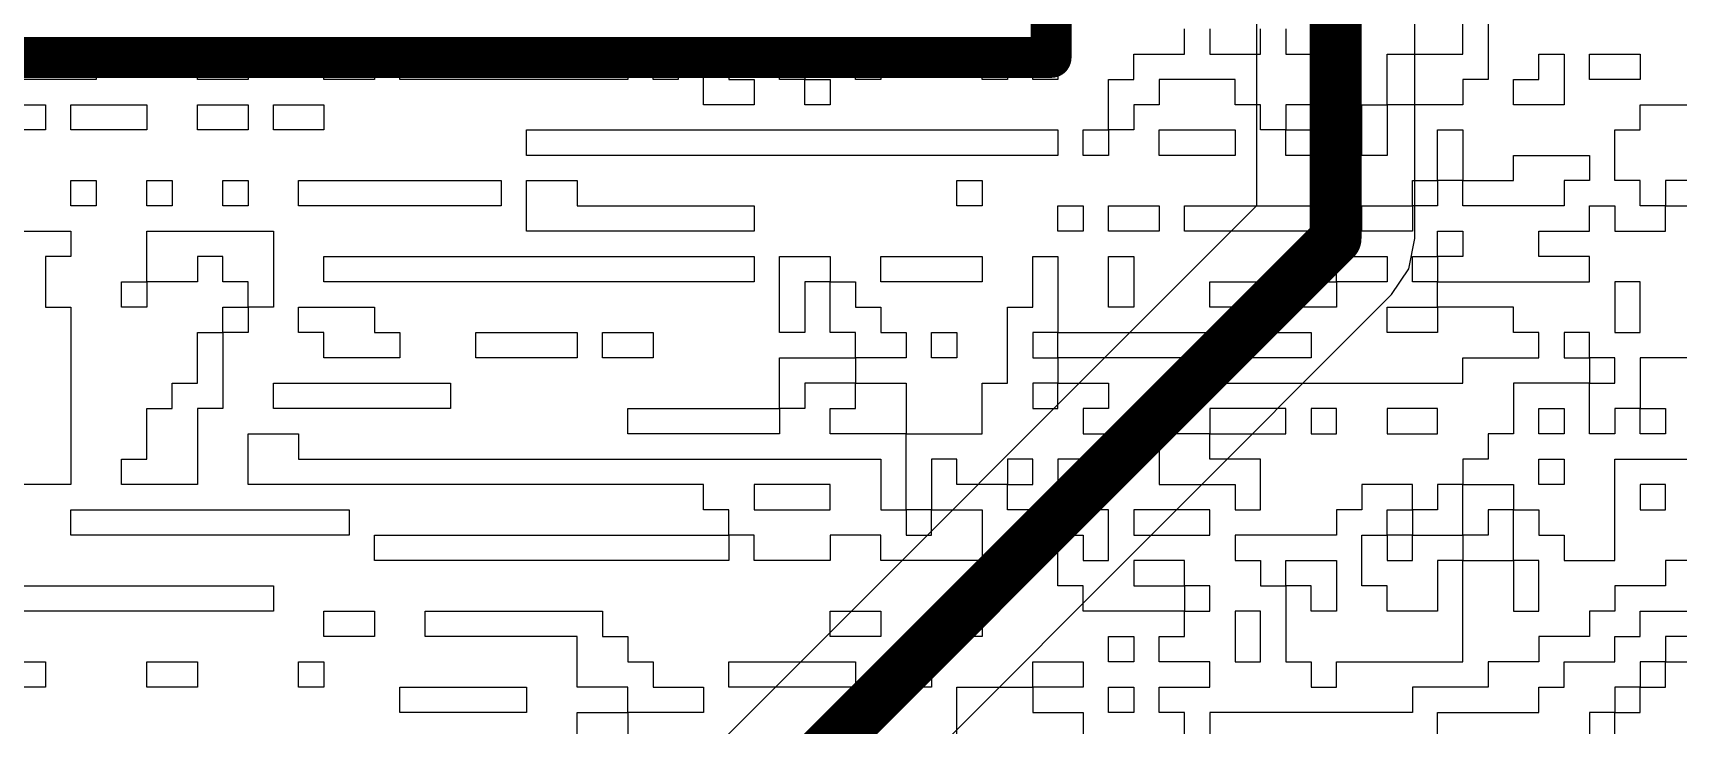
# Model space of a CAD drawing. Header units: inches. Extents: x 0.02 to 6.01, y 0.01 to 5.6.
# Drawn here: x 2.4081 to 2.7262, y 2.581 to 2.7147 of the extents above; entities that cross this region are included whole.
import ezdxf

# ---------------------------------------------------------------- set-up
doc = ezdxf.new("R2010")
doc.units = ezdxf.units.IN
doc.header["$MEASUREMENT"] = 0
for name, color, linetype in [('Bottom Layer', 5, 'Continuous'), ('Bottom Overlay', 54, 'Continuous'), ('Top Layer', 1, 'Continuous'), ('Top Overlay', 2, 'Continuous')]:
    doc.layers.add(name, color=color, linetype=linetype)

# ---------------------------------------------------------------- blocks, each defined once
blk = doc.blocks.new('HDR1X8_33')
at = {"layer": 'Top Overlay'}
for points in [[(-0.05, 0.05, 0.00787, 0.00787, 0), (-0.05, -0.05, 0.00787, 0.00787, 0)], [(0.75, 0.05, 0.00787, 0.00787, 0), (-0.05, 0.05, 0.00787, 0.00787, 0)]]:
    blk.add_lwpolyline(points, format="xyseb", dxfattribs=at)
blk.add_lwpolyline([(-0.05197, 0.05, 0.00394, 0.00394, 1), (-0.04803, 0.05, 0.00394, 0.00394, 1)], format="xyseb", close=True, dxfattribs=at)
blk.add_lwpolyline([(-0.05197, 0.05, 0.00394, 0.00394, 1), (-0.04803, 0.05, 0.00394, 0.00394, 1)], format="xyseb", close=True, dxfattribs=at)

msp = doc.modelspace()

# ---------------------------------------------------------------- linework, layer by layer
at = {"layer": 'Bottom Layer'}
msp.add_lwpolyline([(3.00371, 0.01993, 0.01, 0.01, -0.378866), (0.02422, 2.65597, 0.01, 0.01, 0)], format="xyseb", dxfattribs=at)
at = {"layer": 'Bottom Overlay'}
for p, q in [((2.68461, 2.71067), (2.68461, 2.72045)), ((2.68951, 2.72045), (2.68951, 2.70577)), ((2.63079, 2.71067), (2.63079, 2.71556)), ((2.63568, 2.71556), (2.63568, 2.71067)), ((2.64547, 2.71067), (2.64547, 2.71556)), ((2.65036, 2.71556), (2.65036, 2.71067)), ((2.40569, 2.71067), (2.41059, 2.71067)), ((2.41059, 2.71067), (2.42037, 2.71067)), ((2.42037, 2.71067), (2.42037, 2.70577)), ((2.43995, 2.70577), (2.43995, 2.71067)), ((2.43995, 2.71067), (2.44973, 2.71067)), ((2.44973, 2.71067), (2.44973, 2.70577)), ((2.46441, 2.70577), (2.46441, 2.71067)), ((2.46441, 2.71067), (2.4742, 2.71067)), ((2.4742, 2.71067), (2.4742, 2.70577)), ((2.47909, 2.70577), (2.47909, 2.71067)), ((2.47909, 2.71067), (2.52313, 2.71067)), ((2.52313, 2.71067), (2.52313, 2.70577)), ((2.52803, 2.71067), (2.53292, 2.71067)), ((2.52803, 2.70577), (2.52803, 2.71067)), ((2.53292, 2.71067), (2.53292, 2.70577)), ((2.53781, 2.70088), (2.53781, 2.71067)), ((2.53781, 2.71067), (2.54271, 2.71067)), ((2.54271, 2.71067), (2.54271, 2.70577)), ((2.55249, 2.70577), (2.55249, 2.71067)), ((2.55249, 2.71067), (2.55739, 2.71067)), ((2.55739, 2.71067), (2.55739, 2.70577)), ((2.56717, 2.70577), (2.56717, 2.71067)), ((2.56717, 2.71067), (2.57207, 2.71067)), ((2.57207, 2.71067), (2.57207, 2.70577)), ((2.59164, 2.70577), (2.59164, 2.71067)), ((2.59164, 2.71067), (2.59653, 2.71067)), ((2.59653, 2.71067), (2.59653, 2.70577)), ((2.60143, 2.70577), (2.60143, 2.71067)), ((2.60143, 2.71067), (2.60632, 2.71067)), ((2.60632, 2.71067), (2.60632, 2.70577)), ((2.621, 2.70577), (2.621, 2.71067)), ((2.621, 2.71067), (2.63079, 2.71067)), ((2.63568, 2.71067), (2.64547, 2.71067)), ((2.65036, 2.71067), (2.65525, 2.71067)), ((2.65525, 2.71067), (2.66015, 2.71067)), ((2.66015, 2.71067), (2.66015, 2.70577)), ((2.66993, 2.70088), (2.66993, 2.71067)), ((2.66993, 2.71067), (2.68461, 2.71067)), ((2.69929, 2.70577), (2.69929, 2.71067)), ((2.69929, 2.71067), (2.70419, 2.71067)), ((2.70419, 2.71067), (2.70419, 2.70088)), ((2.70908, 2.70577), (2.70908, 2.71067)), ((2.70908, 2.71067), (2.71887, 2.71067)), ((2.71887, 2.71067), (2.71887, 2.70577)), ((2.42037, 2.70577), (2.40569, 2.70577)), ((2.44484, 2.70577), (2.43995, 2.70577)), ((2.44973, 2.70577), (2.44484, 2.70577)), ((2.4742, 2.70577), (2.46441, 2.70577)), ((2.52313, 2.70577), (2.47909, 2.70577)), ((2.53292, 2.70577), (2.52803, 2.70577)), ((2.54271, 2.70577), (2.5476, 2.70577)), ((2.5476, 2.70577), (2.5476, 2.70088)), ((2.55739, 2.70577), (2.55249, 2.70577)), ((2.55739, 2.70577), (2.56228, 2.70577)), ((2.55739, 2.70088), (2.55739, 2.70577)), ((2.56228, 2.70577), (2.56228, 2.70088)), ((2.57207, 2.70577), (2.56717, 2.70577)), ((2.59653, 2.70577), (2.59164, 2.70577)), ((2.60632, 2.70577), (2.60143, 2.70577)), ((2.61611, 2.69599), (2.61611, 2.70577)), ((2.61611, 2.70577), (2.621, 2.70577)), ((2.64057, 2.70577), (2.62589, 2.70577)), ((2.62589, 2.70577), (2.62589, 2.70088)), ((2.64057, 2.70088), (2.64057, 2.70577)), ((2.66015, 2.70577), (2.65525, 2.70577)), ((2.65525, 2.70577), (2.65525, 2.70088)), ((2.68951, 2.70577), (2.68461, 2.70577)), ((2.68461, 2.70577), (2.68461, 2.70088)), ((2.6944, 2.70088), (2.6944, 2.70577)), ((2.6944, 2.70577), (2.69929, 2.70577)), ((2.71397, 2.70577), (2.70908, 2.70577)), ((2.71887, 2.70577), (2.71397, 2.70577)), ((2.4008, 2.70088), (2.41059, 2.70088)), ((2.41059, 2.70088), (2.41059, 2.69599)), ((2.41548, 2.69599), (2.41548, 2.70088)), ((2.41548, 2.70088), (2.43016, 2.70088)), ((2.43016, 2.70088), (2.43016, 2.69599)), ((2.43995, 2.69599), (2.43995, 2.70088)), ((2.43995, 2.70088), (2.44973, 2.70088)), ((2.44973, 2.70088), (2.44973, 2.69599)), ((2.45463, 2.69599), (2.45463, 2.70088)), ((2.45463, 2.70088), (2.45952, 2.70088)), ((2.45952, 2.70088), (2.46441, 2.70088)), ((2.46441, 2.70088), (2.46441, 2.69599)), ((2.5476, 2.70088), (2.53781, 2.70088)), ((2.56228, 2.70088), (2.55739, 2.70088)), ((2.62589, 2.70088), (2.621, 2.70088)), ((2.621, 2.70088), (2.621, 2.69599)), ((2.64547, 2.70088), (2.64057, 2.70088)), ((2.64547, 2.69599), (2.64547, 2.70088)), ((2.65525, 2.70088), (2.65036, 2.70088)), ((2.65036, 2.70088), (2.65036, 2.69599)), ((2.66504, 2.69599), (2.66504, 2.70088)), ((2.66504, 2.70088), (2.66993, 2.70088)), ((2.66993, 2.70088), (2.66993, 2.69109)), ((2.68461, 2.70088), (2.66993, 2.70088)), ((2.69929, 2.70088), (2.6944, 2.70088)), ((2.70419, 2.70088), (2.69929, 2.70088)), ((2.71887, 2.69599), (2.71887, 2.70088)), ((2.71887, 2.70088), (2.72865, 2.70088)), ((2.41059, 2.69599), (2.4008, 2.69599)), ((2.42037, 2.69599), (2.41548, 2.69599)), ((2.43016, 2.69599), (2.42037, 2.69599)), ((2.44973, 2.69599), (2.43995, 2.69599)), ((2.46441, 2.69599), (2.45463, 2.69599)), ((2.50356, 2.69109), (2.50356, 2.69599)), ((2.50356, 2.69599), (2.60632, 2.69599)), ((2.60632, 2.69599), (2.60632, 2.69109)), ((2.61121, 2.69109), (2.61121, 2.69599)), ((2.61121, 2.69599), (2.61611, 2.69599)), ((2.61611, 2.69599), (2.61611, 2.69109)), ((2.621, 2.69599), (2.61611, 2.69599)), ((2.62589, 2.69599), (2.63079, 2.69599)), ((2.62589, 2.69109), (2.62589, 2.69599)), ((2.63079, 2.69599), (2.64057, 2.69599)), ((2.64057, 2.69599), (2.64057, 2.69109)), ((2.65036, 2.69599), (2.64547, 2.69599)), ((2.65036, 2.69109), (2.65036, 2.69599)), ((2.65036, 2.69599), (2.65525, 2.69599)), ((2.65525, 2.69599), (2.65525, 2.69109)), ((2.66504, 2.69109), (2.66504, 2.69599)), ((2.67972, 2.6862), (2.67972, 2.69599)), ((2.67972, 2.69599), (2.68461, 2.69599)), ((2.68461, 2.69599), (2.68461, 2.69109)), ((2.71397, 2.6862), (2.71397, 2.69599)), ((2.71397, 2.69599), (2.71887, 2.69599)), ((2.60632, 2.69109), (2.50356, 2.69109)), ((2.61611, 2.69109), (2.61121, 2.69109)), ((2.64057, 2.69109), (2.62589, 2.69109)), ((2.65525, 2.69109), (2.65036, 2.69109)), ((2.66993, 2.69109), (2.66504, 2.69109)), ((2.68461, 2.69109), (2.68461, 2.6862)), ((2.6944, 2.6862), (2.6944, 2.69109)), ((2.6944, 2.69109), (2.70908, 2.69109)), ((2.70908, 2.69109), (2.70908, 2.6862)), ((2.41548, 2.68131), (2.41548, 2.6862)), ((2.41548, 2.6862), (2.42037, 2.6862)), ((2.42037, 2.6862), (2.42037, 2.68131)), ((2.43016, 2.68131), (2.43016, 2.6862)), ((2.43016, 2.6862), (2.43505, 2.6862)), ((2.43505, 2.6862), (2.43505, 2.68131)), ((2.44484, 2.6862), (2.44973, 2.6862)), ((2.44484, 2.68131), (2.44484, 2.6862)), ((2.44973, 2.6862), (2.44973, 2.68131)), ((2.45952, 2.68131), (2.45952, 2.6862)), ((2.45952, 2.6862), (2.49377, 2.6862)), ((2.49377, 2.6862), (2.49867, 2.6862)), ((2.49867, 2.6862), (2.49867, 2.68131)), ((2.50356, 2.67641), (2.50356, 2.6862)), ((2.50356, 2.6862), (2.51335, 2.6862)), ((2.51335, 2.6862), (2.51335, 2.68131)), ((2.58675, 2.68131), (2.58675, 2.6862)), ((2.58675, 2.6862), (2.59164, 2.6862)), ((2.59164, 2.6862), (2.59164, 2.68131)), ((2.67483, 2.68131), (2.67483, 2.6862)), ((2.67483, 2.6862), (2.67972, 2.6862)), ((2.67972, 2.6862), (2.67972, 2.68131)), ((2.68461, 2.6862), (2.67972, 2.6862)), ((2.68461, 2.68131), (2.68461, 2.6862)), ((2.68461, 2.6862), (2.6944, 2.6862)), ((2.70908, 2.6862), (2.70419, 2.6862)), ((2.70419, 2.6862), (2.70419, 2.68131)), ((2.71887, 2.6862), (2.71397, 2.6862)), ((2.71887, 2.68131), (2.71887, 2.6862)), ((2.72865, 2.6862), (2.72376, 2.6862)), ((2.72376, 2.6862), (2.72376, 2.68131)), ((2.42037, 2.68131), (2.41548, 2.68131)), ((2.43505, 2.68131), (2.43016, 2.68131)), ((2.44973, 2.68131), (2.44484, 2.68131)), ((2.49867, 2.68131), (2.45952, 2.68131)), ((2.51335, 2.68131), (2.5476, 2.68131)), ((2.5476, 2.68131), (2.5476, 2.67641)), ((2.59164, 2.68131), (2.58675, 2.68131)), ((2.60632, 2.67641), (2.60632, 2.68131)), ((2.60632, 2.68131), (2.61121, 2.68131)), ((2.61121, 2.68131), (2.61121, 2.67641)), ((2.61611, 2.67641), (2.61611, 2.68131)), ((2.61611, 2.68131), (2.62589, 2.68131)), ((2.62589, 2.68131), (2.62589, 2.67641)), ((2.63079, 2.67641), (2.63079, 2.68131)), ((2.63079, 2.68131), (2.65525, 2.68131)), ((2.65525, 2.68131), (2.65525, 2.67641)), ((2.66504, 2.67641), (2.66504, 2.68131)), ((2.66504, 2.68131), (2.67483, 2.68131)), ((2.67972, 2.68131), (2.67483, 2.68131)), ((2.67483, 2.68131), (2.67483, 2.67641)), ((2.70419, 2.68131), (2.68461, 2.68131)), ((2.70908, 2.67641), (2.70908, 2.68131)), ((2.70908, 2.68131), (2.71397, 2.68131)), ((2.71397, 2.68131), (2.71397, 2.67641)), ((2.72376, 2.68131), (2.71887, 2.68131)), ((2.72376, 2.67641), (2.72376, 2.68131)), ((2.72376, 2.68131), (2.73355, 2.68131)), ((2.40569, 2.67641), (2.41548, 2.67641)), ((2.41548, 2.67641), (2.41548, 2.67152)), ((2.43016, 2.66663), (2.43016, 2.67641)), ((2.43016, 2.67641), (2.45463, 2.67641)), ((2.45463, 2.67641), (2.45463, 2.66173)), ((2.52313, 2.67641), (2.50356, 2.67641)), ((2.52803, 2.67641), (2.52313, 2.67641)), ((2.5476, 2.67641), (2.52803, 2.67641)), ((2.61121, 2.67641), (2.60632, 2.67641)), ((2.621, 2.67641), (2.61611, 2.67641)), ((2.62589, 2.67641), (2.621, 2.67641)), ((2.65525, 2.67641), (2.63079, 2.67641)), ((2.67483, 2.67641), (2.66504, 2.67641)), ((2.67972, 2.67152), (2.67972, 2.67641)), ((2.67972, 2.67641), (2.68461, 2.67641)), ((2.68461, 2.67641), (2.68461, 2.67152)), ((2.69929, 2.67152), (2.69929, 2.67641)), ((2.69929, 2.67641), (2.70908, 2.67641)), ((2.71397, 2.67641), (2.72376, 2.67641)), ((2.41548, 2.67152), (2.41059, 2.67152)), ((2.41059, 2.67152), (2.41059, 2.66173)), ((2.44484, 2.67152), (2.43995, 2.67152)), ((2.43995, 2.67152), (2.43995, 2.66663)), ((2.44484, 2.66663), (2.44484, 2.67152)), ((2.46441, 2.66663), (2.46441, 2.67152)), ((2.46441, 2.67152), (2.50356, 2.67152)), ((2.50356, 2.67152), (2.50845, 2.67152)), ((2.50845, 2.67152), (2.5476, 2.67152)), ((2.5476, 2.67152), (2.5476, 2.66663)), ((2.55249, 2.66663), (2.55249, 2.67152)), ((2.55249, 2.67152), (2.56228, 2.67152)), ((2.56228, 2.67152), (2.56228, 2.66663)), ((2.57207, 2.66663), (2.57207, 2.67152)), ((2.57207, 2.67152), (2.59164, 2.67152)), ((2.59164, 2.67152), (2.59164, 2.66663)), ((2.60143, 2.66173), (2.60143, 2.67152)), ((2.60143, 2.67152), (2.60632, 2.67152)), ((2.60632, 2.67152), (2.60632, 2.65684)), ((2.61611, 2.66663), (2.61611, 2.67152)), ((2.61611, 2.67152), (2.621, 2.67152)), ((2.621, 2.67152), (2.621, 2.66173)), ((2.66015, 2.67152), (2.66504, 2.67152)), ((2.66015, 2.66663), (2.66015, 2.67152)), ((2.66504, 2.67152), (2.66993, 2.67152)), ((2.66993, 2.67152), (2.66993, 2.66663)), ((2.67483, 2.67152), (2.67972, 2.67152)), ((2.67483, 2.66663), (2.67483, 2.67152)), ((2.68461, 2.67152), (2.67972, 2.67152)), ((2.67972, 2.67152), (2.67972, 2.66663)), ((2.70908, 2.67152), (2.69929, 2.67152)), ((2.70908, 2.66663), (2.70908, 2.67152)), ((2.42527, 2.66663), (2.43016, 2.66663)), ((2.42527, 2.66173), (2.42527, 2.66663)), ((2.43016, 2.66663), (2.43016, 2.66173)), ((2.43505, 2.66663), (2.43016, 2.66663)), ((2.43995, 2.66663), (2.43505, 2.66663)), ((2.44973, 2.66663), (2.44484, 2.66663)), ((2.44973, 2.66173), (2.44973, 2.66663)), ((2.5476, 2.66663), (2.46441, 2.66663)), ((2.55249, 2.65684), (2.55249, 2.66663)), ((2.56228, 2.66663), (2.55739, 2.66663)), ((2.55739, 2.66663), (2.55739, 2.65684)), ((2.56228, 2.65684), (2.56228, 2.66663)), ((2.56228, 2.66663), (2.56717, 2.66663)), ((2.56717, 2.66663), (2.56717, 2.66173)), ((2.58185, 2.66663), (2.57207, 2.66663)), ((2.58675, 2.66663), (2.58185, 2.66663)), ((2.59164, 2.66663), (2.58675, 2.66663)), ((2.61611, 2.66173), (2.61611, 2.66663)), ((2.63568, 2.66173), (2.63568, 2.66663)), ((2.63568, 2.66663), (2.64547, 2.66663)), ((2.64547, 2.66663), (2.65036, 2.66663)), ((2.65036, 2.66663), (2.66015, 2.66663)), ((2.66993, 2.66663), (2.66015, 2.66663)), ((2.66015, 2.66663), (2.66015, 2.66173)), ((2.67972, 2.66663), (2.67483, 2.66663)), ((2.67972, 2.66173), (2.67972, 2.66663)), ((2.67972, 2.66663), (2.70908, 2.66663)), ((2.71887, 2.66663), (2.71397, 2.66663)), ((2.71397, 2.66663), (2.71397, 2.66173)), ((2.71887, 2.65684), (2.71887, 2.66663)), ((2.41059, 2.66173), (2.41548, 2.66173)), ((2.41548, 2.66173), (2.41548, 2.63237)), ((2.43016, 2.66173), (2.42527, 2.66173)), ((2.44484, 2.66173), (2.44973, 2.66173)), ((2.44484, 2.65684), (2.44484, 2.66173)), ((2.44973, 2.66173), (2.44973, 2.65684)), ((2.45463, 2.66173), (2.44973, 2.66173)), ((2.45952, 2.65684), (2.45952, 2.66173)), ((2.45952, 2.66173), (2.4742, 2.66173)), ((2.4742, 2.66173), (2.4742, 2.65684)), ((2.56717, 2.66173), (2.57207, 2.66173)), ((2.57207, 2.66173), (2.57207, 2.65684)), ((2.59653, 2.64705), (2.59653, 2.66173)), ((2.59653, 2.66173), (2.60143, 2.66173)), ((2.621, 2.66173), (2.61611, 2.66173)), ((2.66015, 2.66173), (2.63568, 2.66173)), ((2.66993, 2.66173), (2.67483, 2.66173)), ((2.66993, 2.65684), (2.66993, 2.66173)), ((2.67483, 2.66173), (2.67972, 2.66173)), ((2.67972, 2.66173), (2.67972, 2.65684)), ((2.6944, 2.66173), (2.67972, 2.66173)), ((2.6944, 2.65684), (2.6944, 2.66173)), ((2.71397, 2.66173), (2.71397, 2.65684)), ((2.43995, 2.65195), (2.43995, 2.65684)), ((2.43995, 2.65684), (2.44484, 2.65684)), ((2.44973, 2.65684), (2.44484, 2.65684)), ((2.44484, 2.65684), (2.44484, 2.64216)), ((2.46441, 2.65684), (2.45952, 2.65684)), ((2.46441, 2.65195), (2.46441, 2.65684)), ((2.4742, 2.65684), (2.47909, 2.65684)), ((2.47909, 2.65684), (2.47909, 2.65195)), ((2.49377, 2.65195), (2.49377, 2.65684)), ((2.49377, 2.65684), (2.51335, 2.65684)), ((2.51335, 2.65684), (2.51335, 2.65195)), ((2.51824, 2.65195), (2.51824, 2.65684)), ((2.51824, 2.65684), (2.52803, 2.65684)), ((2.52803, 2.65684), (2.52803, 2.65195)), ((2.55739, 2.65684), (2.55249, 2.65684)), ((2.56717, 2.65684), (2.56228, 2.65684)), ((2.56717, 2.65195), (2.56717, 2.65684)), ((2.57207, 2.65684), (2.57696, 2.65684)), ((2.57696, 2.65684), (2.57696, 2.65195)), ((2.58185, 2.65195), (2.58185, 2.65684)), ((2.58185, 2.65684), (2.58675, 2.65684)), ((2.58675, 2.65684), (2.58675, 2.65195)), ((2.60632, 2.65684), (2.60143, 2.65684)), ((2.60143, 2.65684), (2.60143, 2.65195)), ((2.60632, 2.65195), (2.60632, 2.65684)), ((2.60632, 2.65684), (2.65525, 2.65684)), ((2.65525, 2.65684), (2.65525, 2.65195)), ((2.67972, 2.65684), (2.66993, 2.65684)), ((2.69929, 2.65684), (2.6944, 2.65684)), ((2.69929, 2.65195), (2.69929, 2.65684)), ((2.70908, 2.65684), (2.70419, 2.65684)), ((2.70419, 2.65684), (2.70419, 2.65195)), ((2.70908, 2.65195), (2.70908, 2.65684)), ((2.71397, 2.65684), (2.71887, 2.65684)), ((2.43995, 2.64705), (2.43995, 2.65195)), ((2.47909, 2.65195), (2.46441, 2.65195)), ((2.49867, 2.65195), (2.49377, 2.65195)), ((2.51335, 2.65195), (2.49867, 2.65195)), ((2.52803, 2.65195), (2.51824, 2.65195)), ((2.55249, 2.64216), (2.55249, 2.65195)), ((2.55249, 2.65195), (2.56228, 2.65195)), ((2.56228, 2.65195), (2.56717, 2.65195)), ((2.57696, 2.65195), (2.56717, 2.65195)), ((2.56717, 2.65195), (2.56717, 2.64705)), ((2.58675, 2.65195), (2.58185, 2.65195)), ((2.60143, 2.65195), (2.60632, 2.65195)), ((2.65036, 2.65195), (2.60632, 2.65195)), ((2.60632, 2.65195), (2.60632, 2.64705)), ((2.65525, 2.65195), (2.65036, 2.65195)), ((2.68461, 2.64705), (2.68461, 2.65195)), ((2.68461, 2.65195), (2.69929, 2.65195)), ((2.70419, 2.65195), (2.70908, 2.65195)), ((2.70908, 2.65195), (2.70908, 2.64705)), ((2.71397, 2.65195), (2.70908, 2.65195)), ((2.71397, 2.64705), (2.71397, 2.65195)), ((2.72865, 2.65195), (2.71887, 2.65195)), ((2.71887, 2.65195), (2.71887, 2.64216)), ((2.43505, 2.64216), (2.43505, 2.64705)), ((2.43505, 2.64705), (2.43995, 2.64705)), ((2.45463, 2.64216), (2.45463, 2.64705)), ((2.45463, 2.64705), (2.48888, 2.64705)), ((2.48888, 2.64705), (2.48888, 2.64216)), ((2.56717, 2.64705), (2.55739, 2.64705)), ((2.55739, 2.64705), (2.55739, 2.64216)), ((2.56717, 2.64216), (2.56717, 2.64705)), ((2.56717, 2.64705), (2.57696, 2.64705)), ((2.57696, 2.64705), (2.57696, 2.64216)), ((2.59164, 2.63727), (2.59164, 2.64705)), ((2.59164, 2.64705), (2.59653, 2.64705)), ((2.60632, 2.64705), (2.60143, 2.64705)), ((2.60143, 2.64705), (2.60143, 2.64216)), ((2.60632, 2.64705), (2.61611, 2.64705)), ((2.60632, 2.64216), (2.60632, 2.64705)), ((2.61611, 2.64705), (2.61611, 2.64216)), ((2.63079, 2.64216), (2.63079, 2.64705)), ((2.63079, 2.64705), (2.68461, 2.64705)), ((2.70908, 2.64705), (2.6944, 2.64705)), ((2.6944, 2.64705), (2.6944, 2.63727)), ((2.70908, 2.63727), (2.70908, 2.64705)), ((2.70908, 2.64705), (2.71397, 2.64705)), ((2.43016, 2.63237), (2.43016, 2.64216)), ((2.43016, 2.64216), (2.43505, 2.64216)), ((2.44484, 2.64216), (2.43995, 2.64216)), ((2.43995, 2.64216), (2.43995, 2.62748)), ((2.48888, 2.64216), (2.45463, 2.64216)), ((2.52313, 2.63727), (2.52313, 2.64216)), ((2.52313, 2.64216), (2.55249, 2.64216)), ((2.55249, 2.64216), (2.55249, 2.63727)), ((2.55739, 2.64216), (2.55249, 2.64216)), ((2.56228, 2.63727), (2.56228, 2.64216)), ((2.56228, 2.64216), (2.56717, 2.64216)), ((2.57696, 2.64216), (2.57696, 2.63727)), ((2.60143, 2.64216), (2.60632, 2.64216)), ((2.61611, 2.64216), (2.61121, 2.64216)), ((2.61121, 2.64216), (2.61121, 2.63727)), ((2.62589, 2.63727), (2.62589, 2.64216)), ((2.62589, 2.64216), (2.63079, 2.64216)), ((2.65036, 2.64216), (2.63568, 2.64216)), ((2.63568, 2.64216), (2.63568, 2.63727)), ((2.65036, 2.63727), (2.65036, 2.64216)), ((2.66015, 2.64216), (2.65525, 2.64216)), ((2.65525, 2.64216), (2.65525, 2.63727)), ((2.66015, 2.63727), (2.66015, 2.64216)), ((2.67972, 2.64216), (2.66993, 2.64216)), ((2.66993, 2.64216), (2.66993, 2.63727)), ((2.67972, 2.63727), (2.67972, 2.64216)), ((2.69929, 2.63727), (2.69929, 2.64216)), ((2.69929, 2.64216), (2.70419, 2.64216)), ((2.70419, 2.64216), (2.70419, 2.63727)), ((2.71887, 2.64216), (2.71397, 2.64216)), ((2.71397, 2.64216), (2.71397, 2.63727)), ((2.71887, 2.64216), (2.72376, 2.64216)), ((2.71887, 2.63727), (2.71887, 2.64216)), ((2.72376, 2.64216), (2.72376, 2.63727)), ((2.44973, 2.62748), (2.44973, 2.63727)), ((2.44973, 2.63727), (2.45952, 2.63727)), ((2.45952, 2.63727), (2.45952, 2.63237)), ((2.55249, 2.63727), (2.52313, 2.63727)), ((2.57696, 2.63727), (2.56228, 2.63727)), ((2.57696, 2.62259), (2.57696, 2.63727)), ((2.57696, 2.63727), (2.59164, 2.63727)), ((2.61121, 2.63727), (2.62589, 2.63727)), ((2.62589, 2.63727), (2.62589, 2.62748)), ((2.63568, 2.63727), (2.62589, 2.63727)), ((2.63568, 2.63237), (2.63568, 2.63727)), ((2.63568, 2.63727), (2.65036, 2.63727)), ((2.65525, 2.63727), (2.66015, 2.63727)), ((2.66993, 2.63727), (2.67972, 2.63727)), ((2.6944, 2.63727), (2.68951, 2.63727)), ((2.68951, 2.63727), (2.68951, 2.63237)), ((2.70419, 2.63727), (2.69929, 2.63727)), ((2.71397, 2.63727), (2.70908, 2.63727)), ((2.72376, 2.63727), (2.71887, 2.63727)), ((2.41548, 2.63237), (2.41548, 2.62748)), ((2.42527, 2.62748), (2.42527, 2.63237)), ((2.42527, 2.63237), (2.43016, 2.63237)), ((2.45952, 2.63237), (2.57207, 2.63237)), ((2.57207, 2.63237), (2.57207, 2.62259)), ((2.58675, 2.63237), (2.58185, 2.63237)), ((2.58185, 2.63237), (2.58185, 2.62259)), ((2.58675, 2.62748), (2.58675, 2.63237)), ((2.60143, 2.63237), (2.59653, 2.63237)), ((2.59653, 2.63237), (2.59653, 2.62748)), ((2.60143, 2.62748), (2.60143, 2.63237)), ((2.61611, 2.63237), (2.60632, 2.63237)), ((2.60632, 2.63237), (2.60632, 2.62748)), ((2.61611, 2.62748), (2.61611, 2.63237)), ((2.64547, 2.63237), (2.63568, 2.63237)), ((2.64547, 2.62259), (2.64547, 2.63237)), ((2.68951, 2.63237), (2.68461, 2.63237)), ((2.68461, 2.63237), (2.68461, 2.62748)), ((2.69929, 2.62748), (2.69929, 2.63237)), ((2.69929, 2.63237), (2.70419, 2.63237)), ((2.70419, 2.63237), (2.70419, 2.62748)), ((2.71397, 2.6128), (2.71397, 2.63237)), ((2.71397, 2.63237), (2.72865, 2.63237)), ((2.41548, 2.62748), (2.40569, 2.62748)), ((2.43995, 2.62748), (2.42527, 2.62748)), ((2.53781, 2.62748), (2.44973, 2.62748)), ((2.53781, 2.62259), (2.53781, 2.62748)), ((2.56228, 2.62748), (2.5476, 2.62748)), ((2.5476, 2.62748), (2.5476, 2.62259)), ((2.56228, 2.62259), (2.56228, 2.62748)), ((2.59653, 2.62748), (2.58675, 2.62748)), ((2.59653, 2.62259), (2.59653, 2.62748)), ((2.59653, 2.62748), (2.60143, 2.62748)), ((2.60632, 2.62748), (2.61611, 2.62748)), ((2.62589, 2.62748), (2.64057, 2.62748)), ((2.64057, 2.62748), (2.64057, 2.62259)), ((2.67483, 2.62748), (2.66504, 2.62748)), ((2.66504, 2.62748), (2.66504, 2.62259)), ((2.67483, 2.62259), (2.67483, 2.62748)), ((2.68461, 2.62748), (2.67972, 2.62748)), ((2.67972, 2.62748), (2.67972, 2.62259)), ((2.68461, 2.61769), (2.68461, 2.62748)), ((2.68461, 2.62748), (2.6944, 2.62748)), ((2.6944, 2.62748), (2.6944, 2.62259)), ((2.70419, 2.62748), (2.69929, 2.62748)), ((2.72376, 2.62748), (2.71887, 2.62748)), ((2.71887, 2.62748), (2.71887, 2.62259)), ((2.72376, 2.62259), (2.72376, 2.62748)), ((2.41548, 2.61769), (2.41548, 2.62259)), ((2.41548, 2.62259), (2.46931, 2.62259)), ((2.46931, 2.62259), (2.46931, 2.61769)), ((2.54271, 2.62259), (2.53781, 2.62259)), ((2.54271, 2.61769), (2.54271, 2.62259)), ((2.5476, 2.62259), (2.56228, 2.62259)), ((2.57207, 2.62259), (2.57696, 2.62259)), ((2.57696, 2.62259), (2.57696, 2.61769)), ((2.58185, 2.62259), (2.57696, 2.62259)), ((2.58185, 2.61769), (2.58185, 2.62259)), ((2.58185, 2.62259), (2.59164, 2.62259)), ((2.59164, 2.62259), (2.59164, 2.6128)), ((2.60143, 2.62259), (2.59653, 2.62259)), ((2.60143, 2.61769), (2.60143, 2.62259)), ((2.61611, 2.62259), (2.60632, 2.62259)), ((2.60632, 2.62259), (2.60632, 2.61769)), ((2.61611, 2.6128), (2.61611, 2.62259)), ((2.63568, 2.62259), (2.621, 2.62259)), ((2.621, 2.62259), (2.621, 2.61769)), ((2.63568, 2.61769), (2.63568, 2.62259)), ((2.64057, 2.62259), (2.64547, 2.62259)), ((2.66504, 2.62259), (2.66015, 2.62259)), ((2.66015, 2.62259), (2.66015, 2.61769)), ((2.66993, 2.61769), (2.66993, 2.62259)), ((2.66993, 2.62259), (2.67483, 2.62259)), ((2.67483, 2.62259), (2.67483, 2.61769)), ((2.67972, 2.62259), (2.67483, 2.62259)), ((2.6944, 2.62259), (2.68951, 2.62259)), ((2.68951, 2.62259), (2.68951, 2.61769)), ((2.6944, 2.6128), (2.6944, 2.62259)), ((2.6944, 2.62259), (2.69929, 2.62259)), ((2.69929, 2.62259), (2.69929, 2.61769)), ((2.71887, 2.62259), (2.72376, 2.62259)), ((2.43016, 2.61769), (2.41548, 2.61769)), ((2.43505, 2.61769), (2.43016, 2.61769)), ((2.46931, 2.61769), (2.43505, 2.61769)), ((2.4742, 2.6128), (2.4742, 2.61769)), ((2.4742, 2.61769), (2.49867, 2.61769)), ((2.49867, 2.61769), (2.50356, 2.61769)), ((2.50356, 2.61769), (2.54271, 2.61769)), ((2.54271, 2.61769), (2.54271, 2.6128)), ((2.5476, 2.61769), (2.54271, 2.61769)), ((2.5476, 2.6128), (2.5476, 2.61769)), ((2.57207, 2.61769), (2.56228, 2.61769)), ((2.56228, 2.61769), (2.56228, 2.6128)), ((2.57207, 2.6128), (2.57207, 2.61769)), ((2.57696, 2.61769), (2.58185, 2.61769)), ((2.60632, 2.61769), (2.60143, 2.61769)), ((2.60632, 2.60791), (2.60632, 2.61769)), ((2.60632, 2.61769), (2.61121, 2.61769)), ((2.61121, 2.61769), (2.61121, 2.6128)), ((2.621, 2.61769), (2.63568, 2.61769)), ((2.66015, 2.61769), (2.64057, 2.61769)), ((2.64057, 2.61769), (2.64057, 2.6128)), ((2.66504, 2.60791), (2.66504, 2.61769)), ((2.66504, 2.61769), (2.66993, 2.61769)), ((2.67483, 2.61769), (2.66993, 2.61769)), ((2.66993, 2.61769), (2.66993, 2.6128)), ((2.67483, 2.6128), (2.67483, 2.61769)), ((2.67483, 2.61769), (2.68461, 2.61769)), ((2.68951, 2.61769), (2.68461, 2.61769)), ((2.68461, 2.61769), (2.68461, 2.6128)), ((2.69929, 2.61769), (2.70419, 2.61769)), ((2.70419, 2.61769), (2.70419, 2.6128)), ((2.54271, 2.6128), (2.4742, 2.6128)), ((2.56228, 2.6128), (2.5476, 2.6128)), ((2.59164, 2.6128), (2.57207, 2.6128)), ((2.61121, 2.6128), (2.61611, 2.6128)), ((2.63079, 2.6128), (2.621, 2.6128)), ((2.621, 2.6128), (2.621, 2.60791)), ((2.63079, 2.60791), (2.63079, 2.6128)), ((2.64057, 2.6128), (2.64547, 2.6128)), ((2.64547, 2.6128), (2.64547, 2.60791)), ((2.65036, 2.60791), (2.65036, 2.6128)), ((2.65036, 2.6128), (2.66015, 2.6128)), ((2.66015, 2.6128), (2.66015, 2.60791)), ((2.66993, 2.6128), (2.67483, 2.6128)), ((2.68461, 2.6128), (2.67972, 2.6128)), ((2.67972, 2.6128), (2.67972, 2.60301)), ((2.68461, 2.59323), (2.68461, 2.6128)), ((2.68461, 2.6128), (2.6944, 2.6128)), ((2.6944, 2.6128), (2.6944, 2.60301)), ((2.69929, 2.6128), (2.6944, 2.6128)), ((2.69929, 2.60301), (2.69929, 2.6128)), ((2.70419, 2.6128), (2.71397, 2.6128)), ((2.72865, 2.6128), (2.72376, 2.6128)), ((2.72376, 2.6128), (2.72376, 2.60791)), ((2.39101, 2.60791), (2.45463, 2.60791)), ((2.45463, 2.60791), (2.45463, 2.60301)), ((2.61121, 2.60791), (2.60632, 2.60791)), ((2.61121, 2.60301), (2.61121, 2.60791)), ((2.621, 2.60791), (2.63079, 2.60791)), ((2.63079, 2.60791), (2.63079, 2.60301)), ((2.63568, 2.60791), (2.63079, 2.60791)), ((2.63568, 2.60301), (2.63568, 2.60791)), ((2.64547, 2.60791), (2.65036, 2.60791)), ((2.65525, 2.60791), (2.65036, 2.60791)), ((2.65036, 2.60791), (2.65036, 2.59323)), ((2.65525, 2.60301), (2.65525, 2.60791)), ((2.66015, 2.60791), (2.66015, 2.60301)), ((2.66993, 2.60791), (2.66504, 2.60791)), ((2.66993, 2.60301), (2.66993, 2.60791)), ((2.72376, 2.60791), (2.71397, 2.60791)), ((2.71397, 2.60791), (2.71397, 2.60301)), ((2.43995, 2.60301), (2.39101, 2.60301)), ((2.44484, 2.60301), (2.43995, 2.60301)), ((2.45463, 2.60301), (2.44484, 2.60301)), ((2.46441, 2.59812), (2.46441, 2.60301)), ((2.46441, 2.60301), (2.4742, 2.60301)), ((2.4742, 2.60301), (2.4742, 2.59812)), ((2.48399, 2.59812), (2.48399, 2.60301)), ((2.48399, 2.60301), (2.49867, 2.60301)), ((2.49867, 2.60301), (2.50356, 2.60301)), ((2.50356, 2.60301), (2.51824, 2.60301)), ((2.51824, 2.60301), (2.51824, 2.59812)), ((2.56228, 2.59812), (2.56228, 2.60301)), ((2.56228, 2.60301), (2.57207, 2.60301)), ((2.57207, 2.60301), (2.57207, 2.59812)), ((2.58185, 2.59812), (2.58185, 2.60301)), ((2.58185, 2.60301), (2.58675, 2.60301)), ((2.58675, 2.60301), (2.59164, 2.60301)), ((2.59164, 2.60301), (2.59164, 2.59812)), ((2.63079, 2.60301), (2.61121, 2.60301)), ((2.63079, 2.59812), (2.63079, 2.60301)), ((2.63079, 2.60301), (2.63568, 2.60301)), ((2.64547, 2.60301), (2.64057, 2.60301)), ((2.64057, 2.60301), (2.64057, 2.59323)), ((2.64547, 2.59812), (2.64547, 2.60301)), ((2.66015, 2.60301), (2.65525, 2.60301)), ((2.67972, 2.60301), (2.66993, 2.60301)), ((2.6944, 2.60301), (2.69929, 2.60301)), ((2.71397, 2.60301), (2.70908, 2.60301)), ((2.70908, 2.60301), (2.70908, 2.59812)), ((2.71887, 2.59812), (2.71887, 2.60301)), ((2.71887, 2.60301), (2.72865, 2.60301)), ((2.4742, 2.59812), (2.46441, 2.59812)), ((2.51335, 2.59812), (2.48399, 2.59812)), ((2.51335, 2.58833), (2.51335, 2.59812)), ((2.51824, 2.59812), (2.52313, 2.59812)), ((2.52313, 2.59812), (2.52313, 2.59323)), ((2.57207, 2.59812), (2.56228, 2.59812)), ((2.59164, 2.59812), (2.58185, 2.59812)), ((2.61611, 2.59323), (2.61611, 2.59812)), ((2.61611, 2.59812), (2.621, 2.59812)), ((2.621, 2.59812), (2.621, 2.59323)), ((2.62589, 2.59323), (2.62589, 2.59812)), ((2.62589, 2.59812), (2.63079, 2.59812)), ((2.64547, 2.59323), (2.64547, 2.59812)), ((2.70908, 2.59812), (2.69929, 2.59812)), ((2.69929, 2.59812), (2.69929, 2.59323)), ((2.71397, 2.59323), (2.71397, 2.59812)), ((2.71397, 2.59812), (2.71887, 2.59812)), ((2.72865, 2.59812), (2.72376, 2.59812)), ((2.72376, 2.59812), (2.72376, 2.59323)), ((2.40569, 2.59323), (2.41059, 2.59323)), ((2.41059, 2.59323), (2.41059, 2.58833)), ((2.43016, 2.58833), (2.43016, 2.59323)), ((2.43016, 2.59323), (2.43995, 2.59323)), ((2.43995, 2.59323), (2.43995, 2.58833)), ((2.45952, 2.58833), (2.45952, 2.59323)), ((2.45952, 2.59323), (2.46441, 2.59323)), ((2.46441, 2.59323), (2.46441, 2.58833)), ((2.52313, 2.59323), (2.52803, 2.59323)), ((2.52803, 2.59323), (2.52803, 2.58833)), ((2.54271, 2.58833), (2.54271, 2.59323)), ((2.54271, 2.59323), (2.56717, 2.59323)), ((2.56717, 2.59323), (2.56717, 2.58833)), ((2.57207, 2.58833), (2.57207, 2.59323)), ((2.57207, 2.59323), (2.58185, 2.59323)), ((2.58185, 2.59323), (2.58185, 2.58833)), ((2.60143, 2.58833), (2.60143, 2.59323)), ((2.60143, 2.59323), (2.61121, 2.59323)), ((2.61121, 2.59323), (2.61121, 2.58833)), ((2.621, 2.59323), (2.61611, 2.59323)), ((2.63568, 2.59323), (2.62589, 2.59323)), ((2.63568, 2.58833), (2.63568, 2.59323)), ((2.64057, 2.59323), (2.64547, 2.59323)), ((2.65036, 2.59323), (2.65525, 2.59323)), ((2.65525, 2.59323), (2.65525, 2.58833)), ((2.66015, 2.58833), (2.66015, 2.59323)), ((2.66015, 2.59323), (2.68461, 2.59323)), ((2.69929, 2.59323), (2.68951, 2.59323)), ((2.68951, 2.59323), (2.68951, 2.58833)), ((2.70419, 2.58833), (2.70419, 2.59323)), ((2.70419, 2.59323), (2.71397, 2.59323)), ((2.72376, 2.59323), (2.71887, 2.59323)), ((2.71887, 2.59323), (2.71887, 2.58833)), ((2.72376, 2.58833), (2.72376, 2.59323)), ((2.72376, 2.59323), (2.72865, 2.59323)), ((2.41059, 2.58833), (2.40569, 2.58833)), ((2.43505, 2.58833), (2.43016, 2.58833)), ((2.43995, 2.58833), (2.43505, 2.58833)), ((2.46441, 2.58833), (2.45952, 2.58833)), ((2.47909, 2.58344), (2.47909, 2.58833)), ((2.47909, 2.58833), (2.50356, 2.58833)), ((2.50356, 2.58833), (2.50356, 2.58344)), ((2.52313, 2.58833), (2.51335, 2.58833)), ((2.52313, 2.58344), (2.52313, 2.58833)), ((2.52803, 2.58833), (2.53781, 2.58833)), ((2.53781, 2.58833), (2.53781, 2.58344)), ((2.5476, 2.58833), (2.54271, 2.58833)), ((2.56717, 2.58833), (2.5476, 2.58833)), ((2.58185, 2.58833), (2.57207, 2.58833)), ((2.58675, 2.57365), (2.58675, 2.58833)), ((2.58675, 2.58833), (2.60143, 2.58833)), ((2.60632, 2.58833), (2.60143, 2.58833)), ((2.60143, 2.58833), (2.60143, 2.58344)), ((2.61121, 2.58833), (2.60632, 2.58833)), ((2.61611, 2.58344), (2.61611, 2.58833)), ((2.61611, 2.58833), (2.621, 2.58833)), ((2.621, 2.58833), (2.621, 2.58344)), ((2.62589, 2.58344), (2.62589, 2.58833)), ((2.62589, 2.58833), (2.63568, 2.58833)), ((2.65525, 2.58833), (2.66015, 2.58833)), ((2.68951, 2.58833), (2.67483, 2.58833)), ((2.67483, 2.58833), (2.67483, 2.58344)), ((2.69929, 2.58344), (2.69929, 2.58833)), ((2.69929, 2.58833), (2.70419, 2.58833)), ((2.71887, 2.58833), (2.71397, 2.58833)), ((2.71397, 2.58833), (2.71397, 2.58344)), ((2.71887, 2.58833), (2.72376, 2.58833)), ((2.71887, 2.58344), (2.71887, 2.58833)), ((2.50356, 2.58344), (2.47909, 2.58344)), ((2.51335, 2.58344), (2.51824, 2.58344)), ((2.51335, 2.57855), (2.51335, 2.58344)), ((2.51824, 2.58344), (2.52313, 2.58344)), ((2.52313, 2.58344), (2.52313, 2.57855)), ((2.53781, 2.58344), (2.52313, 2.58344)), ((2.60143, 2.58344), (2.61121, 2.58344)), ((2.61121, 2.58344), (2.61121, 2.57855)), ((2.621, 2.58344), (2.61611, 2.58344)), ((2.63079, 2.58344), (2.62589, 2.58344)), ((2.63079, 2.57855), (2.63079, 2.58344)), ((2.67483, 2.58344), (2.63568, 2.58344)), ((2.63568, 2.58344), (2.63568, 2.57855)), ((2.67972, 2.57855), (2.67972, 2.58344)), ((2.67972, 2.58344), (2.69929, 2.58344)), ((2.71397, 2.58344), (2.70908, 2.58344)), ((2.70908, 2.58344), (2.70908, 2.57855)), ((2.71397, 2.58344), (2.71887, 2.58344)), ((2.71397, 2.57855), (2.71397, 2.58344))]:
    msp.add_line(p, q, dxfattribs=at)
at = {"layer": 'Top Layer'}
for p, q in [((2.64471, 3.07819), (2.64471, 2.68133)), ((2.67529, 2.675), (2.67529, 3.07819)), ((2.64471, 2.68133), (2.4678, 2.50443)), ((2.67413, 2.66915), (2.67529, 2.675)), ((2.67081, 2.66419), (2.67413, 2.66915)), ((2.48495, 2.47832), (2.67081, 2.66419))]:
    msp.add_line(p, q, dxfattribs=at)
for points in [[(2.66, 2.675, 0.01, 0.01, 0), (2.66, 3.115, 0.01, 0.01, 0)], [(2.47413, 2.48913, 0.01, 0.01, 0), (2.66, 2.675, 0.01, 0.01, 0)], [(3.00187, 0.01813, 0.01, 0.01, -0.378866), (0.02238, 2.65416, 0.01, 0.01, 0)]]:
    msp.add_lwpolyline(points, format="xyseb", dxfattribs=at)
msp.add_lwpolyline([(2.6575, 2.675, 0.005, 0.005, 1), (2.6625, 2.675, 0.005, 0.005, 1)], format="xyseb", close=True, dxfattribs=at)
msp.add_lwpolyline([(2.6575, 2.675, 0.005, 0.005, 1), (2.6625, 2.675, 0.005, 0.005, 1)], format="xyseb", close=True, dxfattribs=at)

# ---------------------------------------------------------------- block references
at = {"rotation": 180}
msp.add_blockref('HDR1X8_33', (2.555, 2.76), dxfattribs=at)

doc.saveas('drawing.dxf')
